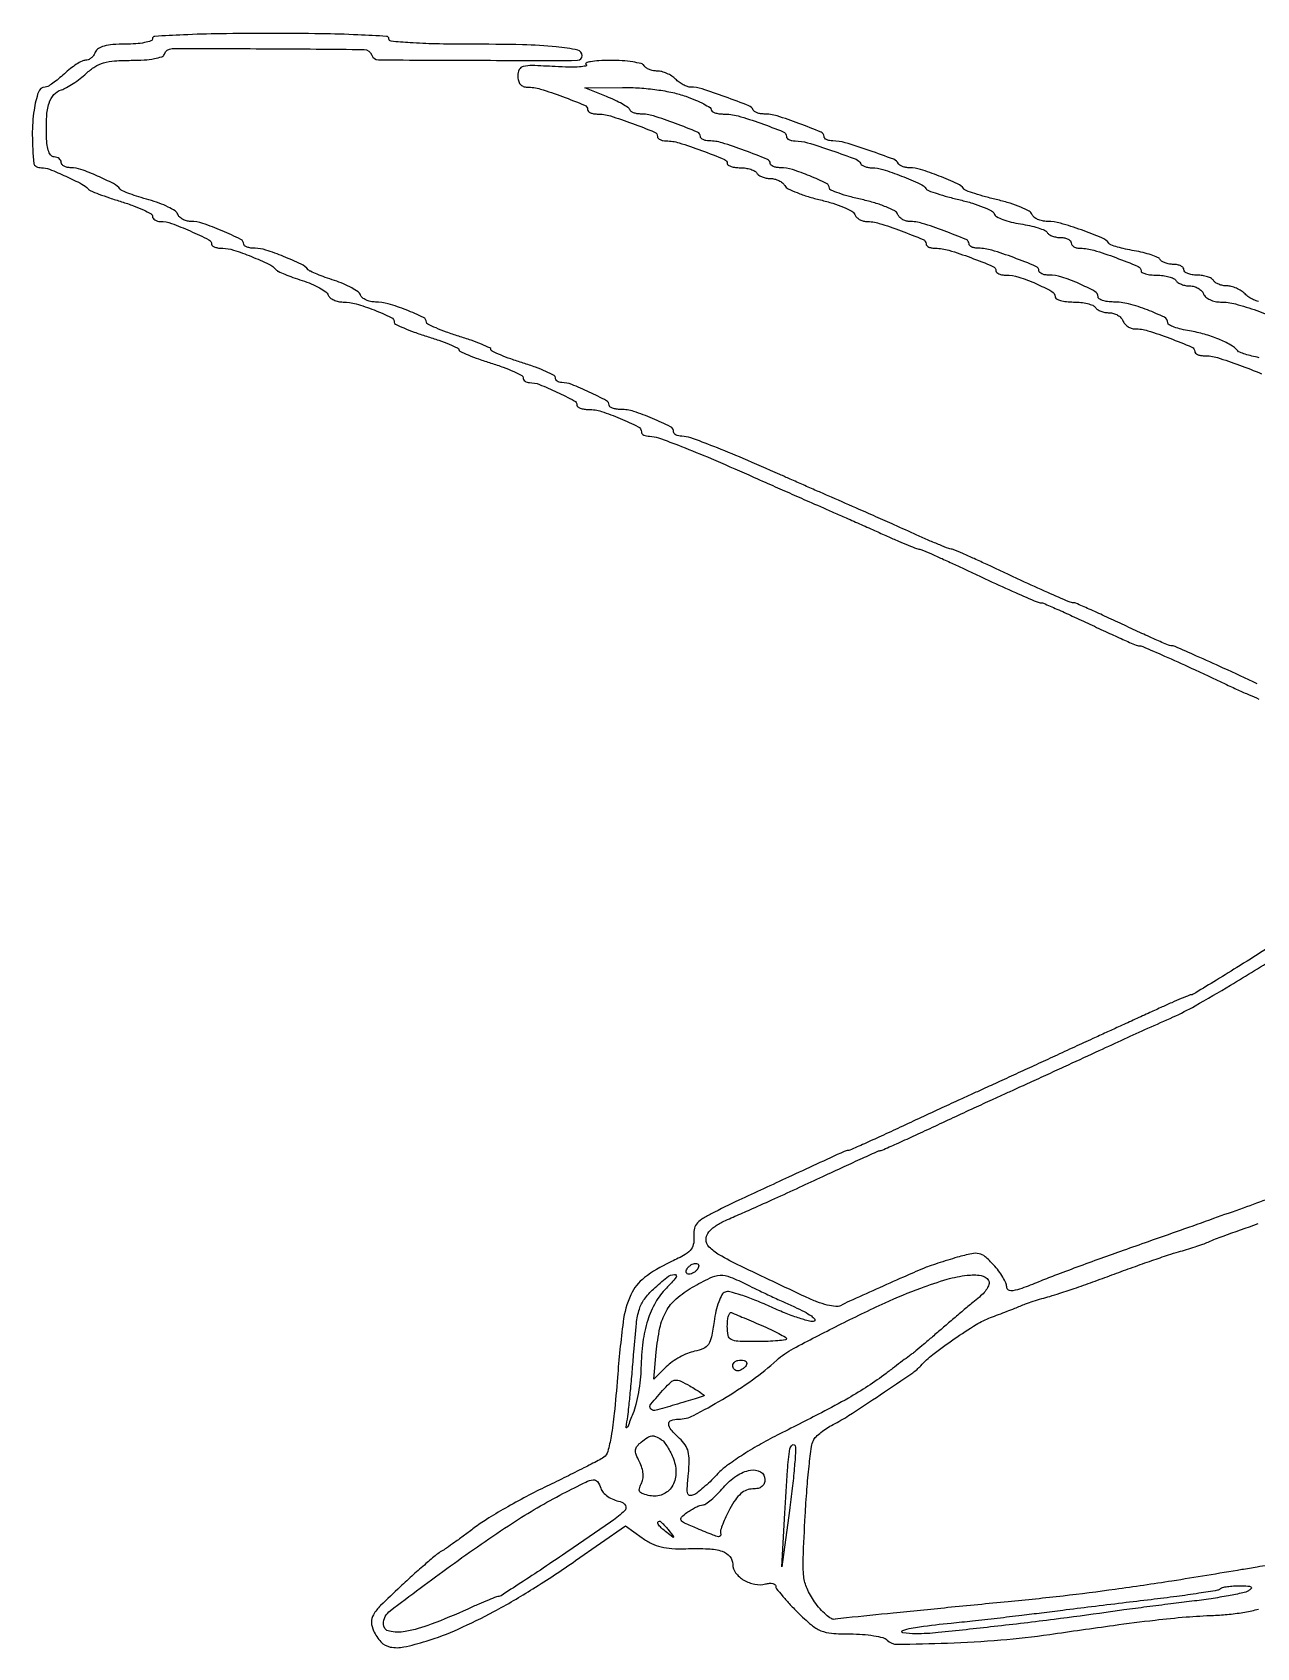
# Model space of a CAD drawing. Extents: x 23 to 201, y 13 to 268.
# Drawn here: x 103.01 to 122.29, y 145.89 to 171.33 of the extents above; entities that cross this region are included whole.
import ezdxf

# ---------------------------------------------------------------- set-up
doc = ezdxf.new("R2010")
doc.units = 0
doc.header["$MEASUREMENT"] = 0

msp = doc.modelspace()

# ---------------------------------------------------------------- linework, layer by layer
for points in [[(122.301395, 161.069614, 0.002042), (121.765656, 161.319523, 0.00426), (121.345903, 161.508923, 0.001984), (121.008312, 161.656203, 0.102206), (120.938618, 161.6706, -0.103254), (120.903442, 161.677942, -0.001312), (120.694025, 161.770005, -0.003769), (120.452102, 161.879304, -0.002454), (120.1743, 162.009, 0.002454), (119.896498, 162.138696, 0.003769), (119.654575, 162.247995, 0.001312), (119.445158, 162.340058, 0.103254), (119.409982, 162.3474, -0.102206), (119.340288, 162.361797, -0.001984), (119.002697, 162.509077, -0.00426), (118.582944, 162.698477, -0.002042), (118.047205, 162.948386, 0.00338), (117.844517, 163.042275, 0.005034), (117.665821, 163.121427, 0.002299), (117.512883, 163.186504, 0.099755), (117.478662, 163.1934, -0.095129), (117.444607, 163.199938, -0.002482), (117.300532, 163.25821, -0.005153), (117.13176, 163.329489, -0.003489), (116.940857, 163.41403, 0.00062), (116.585901, 163.573666, 0.00113), (116.295598, 163.703007, 0.000998), (115.981777, 163.841227, 0.000377), (115.54245, 164.033286, -0.000602), (115.362458, 164.112069, -0.000383), (115.153026, 164.20423, -0.000384), (114.947615, 164.294997, -0.000712), (114.78105, 164.369037, 0.004054), (114.205079, 164.620464, 0.007934), (113.741609, 164.809688, 0.006472), (113.379117, 164.945638, 0.086683), (113.239649, 164.97, -0.050805), (113.190117, 164.975046, -0.07076), (113.148226, 164.990069, -0.090856), (113.120057, 165.01224, -0.182681), (113.1102, 165.038319, 0.283236), (113.059769, 165.120203, 0.015965), (112.777639, 165.251251, 0.023361), (112.482283, 165.361145, 0.077527), (112.278073, 165.393, -0.035505), (112.207956, 165.397985, -0.053855), (112.148778, 165.413069, -0.070389), (112.108182, 165.435126, -0.23745), (112.095, 165.461319, 0.277921), (112.05382, 165.529683, 0.010865), (111.780438, 165.666749, 0.016977), (111.505226, 165.78606, 0.094055), (111.347473, 165.816, -0.074186), (111.309847, 165.821613, -0.088313), (111.277926, 165.837923, -0.100634), (111.256588, 165.862171, -0.13101), (111.249, 165.890633, 0.27747), (111.227182, 165.926922, 0.014463), (111.100105, 165.989759, 0.019463), (110.936384, 166.057322, 0.012566), (110.742123, 166.123283, -0.008966), (110.547779, 166.187714, -0.014183), (110.383929, 166.250593, -0.008092), (110.251943, 166.308111, -0.290295), (110.234523, 166.334783, 0.290295), (110.217103, 166.361454, 0.008092), (110.085117, 166.418972, 0.014183), (109.921267, 166.481851, 0.008966), (109.726923, 166.546283, -0.010453), (109.532593, 166.611352, -0.016381), (109.368729, 166.676187, -0.010587), (109.238821, 166.735876, -0.284125), (109.219323, 166.766615, 0.287073), (109.170381, 166.842851, 0.016161), (108.900977, 166.95951, 0.023893), (108.617308, 167.056215, 0.070309), (108.41362, 167.085, -0.053376), (108.336995, 167.093203, -0.056739), (108.265493, 167.117428, -0.063539), (108.209426, 167.153122, -0.128337), (108.179141, 167.195392, 0.147547), (108.140363, 167.24542, 0.027457), (108.040965, 167.308228, 0.027305), (107.912444, 167.370951, 0.021959), (107.76824, 167.424494, -0.008341), (107.623995, 167.473627, -0.011302), (107.495533, 167.523096, -0.008412), (107.390669, 167.5683, -0.112297), (107.3574, 167.59346, 0.107449), (107.243693, 167.681175, 0.014983), (106.96972, 167.801239, 0.016512), (106.687905, 167.904123, 0.079421), (106.519764, 167.931, -0.034614), (106.451754, 167.935714, -0.052733), (106.39436, 167.949989, -0.068719), (106.354908, 167.970848, -0.241332), (106.3422, 167.995643, 0.286446), (106.294735, 168.071697, 0.012648), (105.999033, 168.207168, 0.019793), (105.69714, 168.322432, 0.081465), (105.504671, 168.354, -0.065756), (105.440405, 168.362488, -0.06199), (105.379154, 168.387414, -0.066473), (105.330001, 168.424243, -0.107562), (105.301453, 168.467749, 0.159349), (105.26009, 168.518643, 0.027266), (105.15032, 168.581172, 0.027346), (105.008262, 168.642677, 0.021384), (104.848252, 168.694136, -0.009173), (104.688291, 168.741303, -0.012637), (104.54658, 168.789899, -0.00931), (104.431268, 168.835189, -0.131751), (104.3964, 168.861964, 0.110892), (104.291909, 168.949259, 0.015878), (104.038477, 169.069604, 0.017227), (103.776972, 169.173184, 0.085881), (103.622002, 169.2, -0.052193), (103.562238, 169.206256, -0.072073), (103.511684, 169.224851, -0.092031), (103.47772, 169.252312, -0.178699), (103.4658, 169.2846, 0.129116), (103.457327, 169.316863, 0.100708), (103.433493, 169.344349, 0.088951), (103.39784, 169.362832, 0.075349), (103.35582, 169.3692, -0.220049), (103.309233, 169.390746, -0.085871), (103.272323, 169.453297, -0.056491), (103.246991, 169.552961, -0.026081), (103.235766, 169.68645, -0.020151), (103.238508, 170.007028, -0.064008), (103.276115, 170.217652, -0.104946), (103.351449, 170.351183, -0.135999), (103.468723, 170.427628, 0.049862), (103.549955, 170.462642, 0.01926), (103.654963, 170.526321, 0.018843), (103.764321, 170.604612, 0.022104), (103.86158, 170.687066, -0.04693), (103.997592, 170.791242, -0.069756), (104.134324, 170.852392, -0.053351), (104.308095, 170.883054, -0.017015), (104.570904, 170.892, 0.016153), (104.771942, 170.898496, 0.030047), (104.933704, 170.91877, 0.033509), (105.05107, 170.948958, 0.236862), (105.091533, 170.989299, -0.322154), (105.212148, 171.076456, -0.001755), (106.724531, 171.074813, -0.001765), (108.236486, 171.062528, -0.317291), (108.3585, 170.974285, 0.318519), (108.461729, 170.899977, 0.001175), (110.028581, 170.89239, 0.001114), (111.598094, 170.891974, 0.413639), (111.672, 170.966025, 0.356865), (111.600363, 171.053613, 0.024863), (111.262731, 171.104631, 0.019794), (110.732077, 171.136866, 0.005272), (109.884825, 171.1458, -0.005042), (109.357126, 171.151122, -0.01174), (108.962156, 171.168372, -0.006659), (108.660748, 171.192671, -0.38701), (108.6264, 171.2304, 0.397047), (108.589637, 171.269397, 0.003385), (108.13995, 171.292889, 0.008109), (107.559719, 171.30984, 0.003247), (106.7652, 171.315, 0.003247), (105.970681, 171.30984, 0.008109), (105.39045, 171.292889, 0.003385), (104.940763, 171.269397, 0.397047), (104.904, 171.2304, -0.323109), (104.8802, 171.197415, -0.03114), (104.778964, 171.170651, -0.030349), (104.641504, 171.151908, -0.018712), (104.478345, 171.1458, 0.017286), (104.279276, 171.138916, 0.048103), (104.141434, 171.115925, 0.075207), (104.051436, 171.076645, 0.162078), (104.003994, 171.0189, -0.066794), (103.977501, 170.970383, -0.06233), (103.938613, 170.929277, -0.066579), (103.893769, 170.901433, -0.106067), (103.849802, 170.892, 0.117142), (103.794828, 170.878941, 0.024618), (103.708259, 170.829872, 0.024543), (103.611205, 170.761464, 0.021094), (103.516095, 170.6805, -0.014872), (103.423316, 170.599508, -0.019205), (103.333276, 170.531128, -0.017247), (103.255314, 170.480425, -0.136369), (103.214202, 170.469, 0.322147), (103.107165, 170.392051, 0.044449), (103.03941, 170.109508, 0.037984), (103.011774, 169.718654, 0.024235), (103.036289, 169.26345, 0.16431), (103.047348, 169.239207, 0.083229), (103.074346, 169.218638, 0.068144), (103.112649, 169.204705, 0.053252), (103.156702, 169.2, -0.095172), (103.283661, 169.175613, -0.012141), (103.540517, 169.065856, -0.011802), (103.792086, 168.943805, -0.101672), (103.8888, 168.865922, 0.123832), (103.924291, 168.839817, 0.006004), (104.061569, 168.785657, 0.009471), (104.228111, 168.725839, 0.006662), (104.41755, 168.664622, -0.014112), (104.603969, 168.601299, -0.021645), (104.761105, 168.535055, -0.017452), (104.881433, 168.472847, -0.271048), (104.904, 168.434277, 0.154958), (104.913722, 168.40366, 0.097744), (104.941106, 168.377581, 0.080097), (104.982018, 168.359981, 0.061681), (105.03032, 168.354, -0.087603), (105.204385, 168.323267, -0.017411), (105.498576, 168.20428, -0.01085), (105.790822, 168.06639, -0.284374), (105.8346, 167.995643, 0.241332), (105.847308, 167.970848, 0.068719), (105.88676, 167.949989, 0.052733), (105.944154, 167.935714, 0.034614), (106.012164, 167.931, -0.079421), (106.180305, 167.904123, -0.016512), (106.46212, 167.801239, -0.014983), (106.736093, 167.681175, -0.107449), (106.8498, 167.59346, 0.112297), (106.883069, 167.5683, 0.008412), (106.987933, 167.523096, 0.011302), (107.116395, 167.473627, 0.008341), (107.26064, 167.424494, -0.021959), (107.404844, 167.370951, -0.027305), (107.533365, 167.308228, -0.027457), (107.632763, 167.24542, -0.147547), (107.671541, 167.195392, 0.128337), (107.701826, 167.153122, 0.063539), (107.757893, 167.117428, 0.056739), (107.829395, 167.093203, 0.053376), (107.90602, 167.085, -0.070309), (108.109708, 167.056215, -0.023893), (108.393377, 166.95951, -0.016161), (108.662781, 166.842851, -0.287073), (108.711723, 166.766615, 0.284125), (108.731221, 166.735876, 0.010587), (108.861129, 166.676187, 0.016381), (109.024993, 166.611352, 0.010453), (109.219323, 166.546283, -0.008966), (109.413667, 166.481851, -0.014183), (109.577517, 166.418972, -0.008092), (109.709503, 166.361454, -0.290295), (109.726923, 166.334783, 0.290295), (109.744343, 166.308111, 0.008092), (109.876329, 166.250593, 0.014183), (110.040179, 166.187714, 0.008966), (110.234523, 166.123283, -0.012566), (110.428784, 166.057322, -0.019463), (110.592505, 165.989759, -0.014463), (110.719582, 165.926922, -0.27747), (110.7414, 165.890633, 0.13101), (110.748988, 165.862171, 0.100634), (110.770326, 165.837923, 0.088313), (110.802247, 165.821613, 0.074186), (110.839873, 165.816, -0.094055), (110.997626, 165.78606, -0.016977), (111.272838, 165.666749, -0.010865), (111.54622, 165.529683, -0.277921), (111.5874, 165.461319, 0.23745), (111.600582, 165.435126, 0.070389), (111.641178, 165.413069, 0.053855), (111.700356, 165.397985, 0.035505), (111.770473, 165.393, -0.077527), (111.974683, 165.361145, -0.023361), (112.270039, 165.251251, -0.015965), (112.552169, 165.120203, -0.283236), (112.6026, 165.038319, 0.182681), (112.612457, 165.01224, 0.090856), (112.640626, 164.990069, 0.07076), (112.682517, 164.975046, 0.050805), (112.732049, 164.97, -0.086655), (112.871958, 164.945569, -0.006594), (113.232461, 164.810309, -0.007857), (113.699887, 164.619348, -0.003757), (114.2946, 164.360108, 0.000349), (114.635743, 164.208626, 0.000528), (114.932985, 164.077262, 0.000509), (115.238422, 163.943032, 0.000295), (115.6059, 163.782241, -0.001065), (115.800075, 163.696922, -0.000597), (116.035849, 163.592389, -0.000595), (116.273856, 163.486187, -0.00097), (116.475557, 163.395426, 0.003823), (116.650244, 163.318018, 0.005584), (116.805358, 163.252745, 0.002883), (116.93739, 163.199799, 0.094179), (116.971062, 163.1934, -0.099755), (117.005283, 163.186504, -0.002299), (117.158221, 163.121427, -0.005034), (117.336917, 163.042275, -0.00338), (117.539605, 162.948386, 0.002042), (118.075344, 162.698477, 0.00426), (118.495097, 162.509077, 0.001984), (118.832688, 162.361797, 0.102206), (118.902382, 162.3474, -0.103254), (118.937558, 162.340058, -0.001312), (119.146975, 162.247995, -0.003769), (119.388898, 162.138696, -0.002454), (119.6667, 162.009, 0.002454), (119.944502, 161.879304, 0.003769), (120.186425, 161.770005, 0.001312), (120.395842, 161.677942, 0.103254), (120.431018, 161.6706, -0.102206), (120.500712, 161.656203, -0.001984), (120.838303, 161.508923, -0.00426), (121.258056, 161.319523, -0.002042), (121.793795, 161.069614, 0.00338), (121.996483, 160.975725, 0.005034), (122.175179, 160.896573, 0.002299), (122.328117, 160.831496, 0.099755)], [(122.320762, 167.093411, -0.038592), (122.242902, 167.121903, -0.037871), (122.16791, 167.163228, -0.051554), (122.108014, 167.2119, 0.053226), (122.047822, 167.26048, 0.038487), (121.97193, 167.301523, 0.039107), (121.892765, 167.329585, 0.065713), (121.82295, 167.3388, -0.048576), (121.758571, 167.345069, -0.047053), (121.695888, 167.363651, -0.050858), (121.64392, 167.390961, -0.108356), (121.6125, 167.4234, 0.130646), (121.578096, 167.455929, 0.045439), (121.514912, 167.483149, 0.041396), (121.436588, 167.501753, 0.037634), (121.353707, 167.508, -0.039081), (121.274631, 167.51419, -0.058208), (121.207861, 167.532851, -0.076538), (121.162375, 167.560216, -0.222681), (121.1472, 167.5926, 0.186414), (121.134724, 167.624899, 0.089706), (121.098964, 167.652349, 0.069539), (121.04583, 167.670958, 0.049547), (120.982993, 167.6772, -0.042985), (120.916637, 167.682915, -0.044439), (120.852999, 167.699889, -0.048576), (120.800997, 167.724788, -0.118956), (120.77105, 167.754439, 0.15305), (120.732384, 167.787908, 0.02109), (120.631848, 167.82662, 0.022583), (120.505212, 167.863066, 0.017366), (120.364207, 167.891699, -0.013024), (120.22358, 167.918986, -0.017591), (120.098162, 167.951396, -0.014694), (119.997328, 167.984526, -0.15146), (119.9628, 168.010636, 0.13985), (119.855265, 168.095866, 0.01266), (119.532032, 168.220116, 0.01629), (119.201966, 168.325514, 0.069238), (118.997239, 168.354, -0.051553), (118.917289, 168.362265, -0.055765), (118.842921, 168.386699, -0.062789), (118.784791, 168.422681, -0.131934), (118.753786, 168.465317, 0.180086), (118.709816, 168.515172, 0.022794), (118.578187, 168.578124, 0.024393), (118.408714, 168.640322, 0.018018), (118.215985, 168.693026, -0.008712), (118.02324, 168.741898, -0.012384), (117.853906, 168.792525, -0.008448), (117.715668, 168.840211, -0.15082), (117.6786, 168.868301, 0.132421), (117.581525, 168.947532, 0.01222), (117.292641, 169.068576, 0.015004), (116.998689, 169.173333, 0.078243), (116.829318, 169.2, -0.038846), (116.769141, 169.204682, -0.045923), (116.713813, 169.218638, -0.052019), (116.670734, 169.239067, -0.152622), (116.6493, 169.26345, 0.200503), (116.576226, 169.332462, 0.006572), (116.190405, 169.472385, 0.011238), (115.813147, 169.594185, 0.072582), (115.615696, 169.623, -0.047692), (115.56338, 169.628002, -0.067685), (115.519154, 169.642942, -0.087855), (115.489345, 169.664961, -0.192145), (115.479, 169.690888, 0.30277), (115.432546, 169.760571, 0.008717), (115.084648, 169.89847, 0.015762), (114.739726, 170.016008, 0.075109), (114.5343, 170.046418, -0.041841), (114.478266, 170.050948, -0.048113), (114.426435, 170.064761, -0.054483), (114.3859, 170.085121, -0.145579), (114.3651, 170.10945, 0.197005), (114.29613, 170.17547, 0.006117), (113.922312, 170.31715, 0.010219), (113.557432, 170.441972, 0.078389), (113.379107, 170.469418, -0.085856), (113.327241, 170.478191, -0.037126), (113.262877, 170.5064, -0.03533), (113.197224, 170.54737, -0.039236), (113.140414, 170.5959, 0.053226), (113.080222, 170.64448, 0.038487), (113.00433, 170.685523, 0.039107), (112.925165, 170.713585, 0.065713), (112.85535, 170.7228, -0.048576), (112.790971, 170.729069, -0.047053), (112.728288, 170.747651, -0.050858), (112.67632, 170.774961, -0.108356), (112.6449, 170.8074, 0.197642), (112.59929, 170.840444, 0.020474), (112.466545, 170.866768, 0.022988), (112.299387, 170.885037, 0.016397), (112.111157, 170.890705, 0.012632), (111.933086, 170.885725, 0.029727), (111.801027, 170.870785, 0.066919), (111.733047, 170.849329, 0.59131), (111.731483, 170.824713, -0.67014), (111.727504, 170.802364, -0.037317), (111.630574, 170.788785, -0.0209), (111.464014, 170.78499, -0.009359), (111.245033, 170.793255, 0.00566), (110.881671, 170.809664, 0.069186), (110.743619, 170.795206, 0.216455), (110.680441, 170.745273, 0.119472), (110.6568, 170.647747, 0.063921), (110.666516, 170.572058, 0.109827), (110.695418, 170.515735, 0.124405), (110.742446, 170.48142, 0.096713), (110.80485, 170.469418, -0.07407), (111.014236, 170.438834, -0.016149), (111.360746, 170.321998, -0.008976), (111.709406, 170.184573, -0.303153), (111.7566, 170.113888, 0.205085), (111.767696, 170.087972, 0.083714), (111.80009, 170.066065, 0.063809), (111.847975, 170.051244, 0.043912), (111.90465, 170.046418, -0.07407), (112.114036, 170.015834, -0.016149), (112.460546, 169.898998, -0.008976), (112.809206, 169.761573, -0.303153), (112.8564, 169.690888, 0.192145), (112.866745, 169.664961, 0.087855), (112.896554, 169.642942, 0.067685), (112.94078, 169.628002, 0.047692), (112.993096, 169.623, -0.074867), (113.196137, 169.592426, -0.014304), (113.550421, 169.472057, -0.007563), (113.911223, 169.331597, -0.305074), (113.9562, 169.264743, 0.264182), (113.970351, 169.23983, 0.058532), (114.016861, 169.219018, 0.046287), (114.08359, 169.204705, 0.029707), (114.162707, 169.2, -0.037634), (114.245588, 169.193753, -0.041396), (114.323912, 169.175149, -0.045439), (114.387096, 169.147929, -0.130646), (114.4215, 169.1154, 0.109294), (114.45304, 169.082958, 0.050681), (114.505428, 169.055651, 0.046829), (114.568706, 169.037069, 0.048048), (114.633789, 169.0308, -0.06185), (114.700011, 169.022577, -0.051553), (114.766665, 168.998239, -0.053661), (114.823804, 168.962389, -0.089049), (114.861446, 168.919953, 0.140751), (114.915563, 168.870226, 0.019987), (115.054658, 168.807522, 0.02145), (115.229658, 168.74549, 0.016791), (115.424185, 168.692869, -0.018023), (115.616914, 168.640225, -0.024401), (115.786387, 168.578078, -0.022804), (115.918014, 168.515163, -0.18014), (115.961986, 168.465317, 0.097418), (115.988688, 168.422787, 0.067099), (116.032986, 168.386822, 0.064395), (116.087371, 168.362578, 0.073566), (116.143701, 168.354418, -0.075408), (116.347998, 168.32406, -0.01565), (116.692475, 168.206319, -0.008643), (117.040158, 168.068283, -0.30266), (117.0864, 167.998888, 0.205085), (117.097496, 167.972972, 0.083714), (117.12989, 167.951065, 0.063809), (117.177775, 167.936244, 0.043912), (117.23445, 167.931418, -0.07407), (117.443836, 167.900834, -0.016149), (117.790346, 167.783998, -0.008976), (118.139006, 167.646573, -0.303153), (118.1862, 167.575888, 0.215965), (118.197966, 167.549917, 0.079207), (118.232868, 167.527942, 0.060236), (118.284241, 167.512974, 0.040819), (118.345068, 167.508, -0.076381), (118.54506, 167.47727, -0.027394), (118.815657, 167.375507, -0.020358), (119.066616, 167.252671, -0.275386), (119.1168, 167.168465, 0.277187), (119.13613, 167.136276, 0.052543), (119.202313, 167.109518, 0.042717), (119.296363, 167.091055, 0.027122), (119.407907, 167.085, -0.026918), (119.523188, 167.078789, -0.033489), (119.628861, 167.060149, -0.035556), (119.712497, 167.033114, -0.159713), (119.7513, 167.0004, 0.112729), (119.783282, 166.967947, 0.049989), (119.837243, 166.940651, 0.045996), (119.902741, 166.922066, 0.046173), (119.970448, 166.9158, -0.069939), (120.037878, 166.906322, -0.063277), (120.102599, 166.878523, -0.066794), (120.154959, 166.837426, -0.101733), (120.186006, 166.7889, 0.086602), (120.215013, 166.74042, 0.066566), (120.261229, 166.6994, 0.066162), (120.316925, 166.671747, 0.08312), (120.373701, 166.662418, -0.075408), (120.577998, 166.63206, -0.01565), (120.922475, 166.514319, -0.008643), (121.270158, 166.376283, -0.30266), (121.3164, 166.306888, 0.205085), (121.327496, 166.280972, 0.083714), (121.35989, 166.259065, 0.063809), (121.407775, 166.244244, 0.043912), (121.46445, 166.239418, -0.07407), (121.673836, 166.208834, -0.016149), (122.020346, 166.091998, -0.008976), (122.369006, 165.954573, -0.303153)], [(122.330957, 166.208017, -0.012624), (122.214718, 166.233736, -0.016446), (122.109865, 166.26342, -0.014102), (122.025036, 166.293139, -0.126898), (121.9932, 166.315753, 0.089366), (121.882363, 166.40757, 0.030416), (121.69363, 166.499378, 0.029058), (121.468026, 166.577619, 0.0293), (121.235495, 166.628922, -0.019454), (121.104404, 166.65515, -0.030012), (120.99389, 166.688898, -0.030053), (120.912518, 166.724893, -0.280594), (120.8934, 166.756277, 0.28659), (120.838391, 166.844366, 0.021962), (120.57037, 166.960998, 0.029186), (120.274443, 167.055195, 0.062535), (120.037068, 167.085, -0.032547), (119.943804, 167.091077, -0.050071), (119.865119, 167.109518, -0.064627), (119.810746, 167.136412, -0.250657), (119.7936, 167.168465, 0.275386), (119.743416, 167.252671, 0.020358), (119.492457, 167.375507, 0.027394), (119.22186, 167.47727, 0.076381), (119.021868, 167.508, -0.040819), (118.961041, 167.512974, -0.060236), (118.909668, 167.527942, -0.079207), (118.874766, 167.549917, -0.215965), (118.863, 167.575888, 0.303153), (118.815806, 167.646573, 0.008976), (118.467146, 167.783998, 0.016149), (118.120636, 167.900834, 0.07407), (117.91125, 167.931418, -0.043912), (117.854575, 167.936244, -0.063809), (117.80669, 167.951065, -0.083714), (117.774296, 167.972972, -0.205085), (117.7632, 167.998888, 0.30266), (117.716958, 168.068283, 0.008643), (117.369275, 168.206319, 0.01565), (117.024798, 168.32406, 0.075408), (116.820501, 168.354418, -0.075675), (116.764074, 168.362834, -0.064873), (116.709403, 168.38782, -0.067065), (116.664689, 168.424887, -0.094855), (116.637483, 168.468714, 0.182963), (116.591944, 168.519771, 0.022949), (116.455133, 168.583288, 0.024556), (116.278959, 168.645539, 0.018063), (116.078531, 168.697665, -0.01145), (115.881155, 168.74622, -0.018153), (115.714861, 168.797736, -0.012578), (115.58427, 168.847171, -0.304896), (115.5636, 168.877916, 0.285935), (115.517536, 168.951879, 0.015353), (115.254811, 169.071126, 0.022854), (114.980732, 169.171072, 0.076141), (114.791868, 169.2, -0.03887), (114.731034, 169.204736, -0.057958), (114.679668, 169.219018, -0.0762), (114.644662, 169.239958, -0.223516), (114.633, 169.264743, 0.305074), (114.588023, 169.331597, 0.007563), (114.227221, 169.472057, 0.014304), (113.872937, 169.592426, 0.074867), (113.669896, 169.623, -0.047692), (113.61758, 169.628002, -0.067685), (113.573354, 169.642942, -0.087855), (113.543545, 169.664961, -0.192145), (113.5332, 169.690888, 0.30277), (113.486746, 169.760571, 0.008717), (113.138848, 169.89847, 0.015762), (112.793926, 170.016008, 0.075109), (112.5885, 170.046418, -0.045516), (112.53247, 170.051362, -0.051489), (112.480635, 170.066372, -0.058495), (112.440233, 170.088527, -0.141944), (112.4193, 170.114932, 0.152843), (112.391132, 170.148946, 0.015372), (112.299979, 170.204214, 0.018162), (112.184365, 170.264109, 0.013483), (112.0527, 170.322073), (111.7143, 170.460281), (112.3065, 170.465059, -0.018875), (112.574818, 170.457094, -0.017941), (112.846386, 170.42894, -0.018797), (113.097029, 170.384166, -0.03246), (113.30055, 170.325806, -0.014011), (113.45454, 170.265693, -0.021277), (113.584357, 170.204142, -0.017069), (113.683774, 170.147295, -0.259936), (113.7024, 170.113888, 0.244898), (113.715957, 170.087868, 0.067472), (113.758315, 170.066065, 0.051872), (113.819839, 170.051206, 0.033895), (113.89275, 170.046418, -0.068236), (114.125411, 170.015039, -0.018291), (114.48198, 169.902036, -0.010487), (114.835403, 169.767206, -0.305333), (114.8868, 169.690888, 0.192145), (114.897145, 169.664961, 0.087855), (114.926954, 169.642942, 0.067685), (114.97118, 169.628002, 0.047692), (115.023496, 169.623, -0.072582), (115.220947, 169.594185, -0.011238), (115.598205, 169.472385, -0.006572), (115.984026, 169.332462, -0.200503), (116.0571, 169.26345, 0.152622), (116.078534, 169.239067, 0.052019), (116.121613, 169.218638, 0.045923), (116.176941, 169.204682, 0.038846), (116.237118, 169.2, -0.078243), (116.406489, 169.173333, -0.015004), (116.700441, 169.068576, -0.01222), (116.989325, 168.947532, -0.132421), (117.0864, 168.868301, 0.15082), (117.123468, 168.840211, 0.008448), (117.261706, 168.792525, 0.012384), (117.43104, 168.741898, 0.008712), (117.623785, 168.693026, -0.016615), (117.816282, 168.640965, -0.022873), (117.985, 168.580695, -0.020606), (118.116557, 168.520354, -0.185366), (118.158228, 168.474069, 0.17933), (118.196207, 168.430879, 0.031928), (118.295603, 168.3852, 0.030975), (118.424901, 168.344492, 0.023564), (118.570621, 168.315564, -0.01756), (118.717073, 168.288314, -0.022936), (118.848549, 168.252641, -0.021458), (118.952877, 168.214118, -0.156405), (118.992921, 168.179912, 0.116326), (119.023499, 168.149321, 0.049196), (119.07595, 168.123615, 0.045103), (119.139924, 168.106101, 0.0443), (119.206393, 168.1002, -0.049547), (119.26923, 168.093958, -0.069539), (119.322364, 168.075349, -0.089706), (119.358124, 168.047899, -0.186414), (119.3706, 168.0156, 0.170804), (119.381946, 167.983356, 0.094555), (119.41409, 167.955974, 0.074948), (119.462015, 167.937529, 0.055208), (119.51865, 167.931418, -0.07407), (119.728036, 167.900834, -0.016149), (120.074546, 167.783998, -0.008976), (120.423206, 167.646573, -0.303153), (120.4704, 167.575888, 0.284133), (120.486606, 167.549672, 0.04931), (120.543487, 167.527942, 0.040832), (120.623865, 167.512921, 0.025789), (120.719207, 167.508, -0.031397), (120.818285, 167.501772, -0.037109), (120.910286, 167.483149, -0.040338), (120.98357, 167.45602, -0.146547), (121.0203, 167.4234, 0.112729), (121.052282, 167.390947, 0.049989), (121.106243, 167.363651, 0.045996), (121.171741, 167.345066, 0.046173), (121.239448, 167.3388, -0.069939), (121.306878, 167.329322, -0.063277), (121.371599, 167.301523, -0.066794), (121.423959, 167.260426, -0.101733), (121.455006, 167.2119, 0.128303), (121.489815, 167.163309, 0.063546), (121.554249, 167.122277, 0.056748), (121.636418, 167.09443, 0.053394), (121.724473, 167.085, -0.065216), (121.958383, 167.05436, -0.020961), (122.293244, 166.949889, -0.012829), (122.618051, 166.823914, -0.302543)], [(127.9575, 158.663846, -0.000003), (128.293844, 158.539134, -0.000003), (128.60469, 158.423872, -0.000003), (128.865431, 158.327186, -0.000027)], [(124.012618, 157.8831, 0.000427), (122.40633, 156.86955, -0.001557), (121.980161, 156.601986, -0.002496), (121.614661, 156.376623, -0.000468), (121.291375, 156.179923, -0.137268), (121.261629, 156.1716, 0.097305), (121.23305, 156.165985, 0.002209), (121.104028, 156.112585, 0.004874), (120.953298, 156.047684, 0.003271), (120.782229, 155.970699, -0.000186), (120.583592, 155.879829, -0.000112), (120.34812, 155.772279, -0.000113), (120.11414, 155.665537, -0.000197), (119.9205, 155.577344, 0.00073), (119.711479, 155.481876, 0.000285), (119.422946, 155.349383, 0.000282), (119.110808, 155.205621, 0.000351), (118.8207, 155.071561, -0.000501), (118.536765, 154.940457, -0.000455), (118.243305, 154.805634, -0.000455), (117.980546, 154.685494, -0.001466), (117.8055, 154.606271, 0.002154), (117.624648, 154.524119, 0.000565), (117.33541, 154.390832, 0.000574), (117.006407, 154.23831, 0.000588), (116.680395, 154.086254, -0.001646), (116.376231, 153.945172, -0.002595), (116.114185, 153.826316, -0.000636), (115.884427, 153.72389, -0.104903), (115.857606, 153.7182, 0.10843), (115.797648, 153.705043, 0.000222), (114.920911, 153.300323, 0.001595), (114.136167, 152.934604, 0.008072), (113.7024, 152.72215, 0.02675), (113.553422, 152.635845, 0.087466), (113.470642, 152.558255, 0.117075), (113.432534, 152.470617, 0.069829), (113.428233, 152.356409, -0.082293), (113.420724, 152.236307, -0.134131), (113.372679, 152.146948, -0.079093), (113.265091, 152.064657, -0.015681), (113.047533, 151.955854, 0.054858), (112.65212, 151.717766, 0.123928), (112.435844, 151.446236, 0.075364), (112.315183, 151.019517, 0.01176), (112.226094, 150.145733, -0.005113), (112.175866, 149.578477, -0.018101), (112.12677, 149.216312, -0.02352), (112.074216, 148.979035, -0.179353), (112.008898, 148.887529, -0.028828), (111.924585, 148.837185, -0.002315), (111.694436, 148.718527, -0.003121), (111.418159, 148.579868, -0.002391), (111.114479, 148.431624, 0.009679), (110.792458, 148.268572, 0.008368), (110.46081, 148.085319, 0.00845), (110.165788, 147.909101, 0.024164), (109.969124, 147.773499, -0.003891), (109.815114, 147.657826, -0.004233), (109.663562, 147.547805, -0.003981), (109.532247, 147.455731, -0.020698), (109.457381, 147.408568, 0.042684), (109.378118, 147.353631, 0.00476), (109.209991, 147.211754, 0.005762), (109.013085, 147.038367, 0.004642), (108.805351, 146.847629, 0.006664), (108.496631, 146.551024, 0.061686), (108.381976, 146.405969, 0.147858), (108.352058, 146.2898, 0.096801), (108.384424, 146.154333, 0.082143), (108.502012, 145.97926, 0.156398), (108.648944, 145.898005, 0.101247), (108.862296, 145.899485, 0.023271), (109.212529, 145.990885, 0.029083), (109.719778, 146.181792, 0.019119), (110.279964, 146.456789, 0.01679), (110.894519, 146.815344, 0.011533), (111.567404, 147.260824), (112.351108, 147.806078), (112.613998, 147.618884, 0.040908), (112.762678, 147.530365, 0.052503), (112.912112, 147.475762, 0.046428), (113.083637, 147.449378, 0.023808), (113.301399, 147.446715, -0.018697), (113.656703, 147.446001, -0.070391), (113.875301, 147.406234, -0.137585), (113.995335, 147.325176, -0.177683), (114.0408, 147.201276, 0.165158), (114.086251, 147.067432, 0.094495), (114.215021, 146.952738, 0.087418), (114.387582, 146.886835, 0.112016), (114.557049, 146.892374, -0.041353), (114.618564, 146.903132, -0.071057), (114.670438, 146.900462, -0.107386), (114.704939, 146.88558, -0.241963), (114.7176, 146.860949, 0.164705), (114.732377, 146.817308, 0.010161), (114.818973, 146.708737, 0.014206), (114.930493, 146.582101, 0.009994), (115.062701, 146.445869, 0.018434), (115.279422, 146.246573, 0.079108), (115.428598, 146.155362, 0.079309), (115.598539, 146.115103, 0.018584), (115.891781, 146.1042, -0.018182), (116.084083, 146.097205, -0.02265), (116.261638, 146.076154, -0.021725), (116.406027, 146.045869, -0.134607), (116.471237, 146.008723, 0.202123), (116.635392, 145.941912, 0.005551), (117.423123, 145.960386, 0.012025), (118.262217, 146.009612, 0.015334), (119.0322, 146.097237, -0.001601), (120.037768, 146.239741, -0.005511), (120.69134, 146.322898, -0.008299), (121.179401, 146.371343, -0.011882), (121.613549, 146.396803, 0.017748), (121.859214, 146.414104, 0.016968), (122.106776, 146.448923, 0.017184), (122.322974, 146.494559, 0.056461)], [(122.874362, 153.09764, 0.000101), (122.49518, 152.962103, 0.000076), (122.0778, 152.812745, -0.0005), (121.612419, 152.646656, -0.00035), (121.087463, 152.460311, -0.000353), (120.584089, 152.282423, -0.000735), (120.19144, 152.144625, 0.002639), (119.837207, 152.018791, 0.002132), (119.458129, 151.880044, 0.002154), (119.109377, 151.748996, 0.005553), (118.85899, 151.650481, -0.007516), (118.592509, 151.546839, -0.049647), (118.454402, 151.51059, -0.161244), (118.384782, 151.521987, -0.279126), (118.3554, 151.570519, 0.10604), (118.341965, 151.633153, 0.028449), (118.294741, 151.723982, 0.027493), (118.227939, 151.82347, 0.025351), (118.148903, 151.917882, 0.027517), (118.015316, 152.046927, 0.127466), (117.919899, 152.094145, 0.10516), (117.804244, 152.093729, 0.015806), (117.577853, 152.037186, 0.005313), (117.425873, 151.992332, 0.004897), (117.270685, 151.943064, 0.004894), (117.133258, 151.896454, 0.016174), (117.0441, 151.861962, 0.003739), (116.728373, 151.725132, 0.001528), (116.301325, 151.534689, 0.000947), (115.880952, 151.344723, 0.014554), (115.73811, 151.274763, -0.151689), (115.663149, 151.260854, -0.032004), (115.53065, 151.285186, -0.029285), (115.368164, 151.33619, -0.019422), (115.18821, 151.412601, -0.001273), (114.167226, 151.896923, -0.020141), (113.827265, 152.076405, -0.068686), (113.672303, 152.197465, -0.193962), (113.621385, 152.3223, -0.147605), (113.648569, 152.41374, -0.082652), (113.728068, 152.499591, -0.049471), (113.871669, 152.589624, -0.014964), (114.105694, 152.697299, 0.004461), (114.350786, 152.803888, 0.001534), (114.70356, 152.962363, 0.001525), (115.091566, 153.139525, 0.001766), (115.45991, 153.310649, -0.001492), (115.795709, 153.466876, -0.002365), (116.08439, 153.598482, -0.000528), (116.338243, 153.712441, -0.105614), (116.365206, 153.7182, 0.104903), (116.392027, 153.72389, 0.000636), (116.621785, 153.826316, 0.002595), (116.883831, 153.945172, 0.001646), (117.187995, 154.086254, -0.000588), (117.514007, 154.23831, -0.000574), (117.84301, 154.390832, -0.000565), (118.132248, 154.524119, -0.002154), (118.3131, 154.606271, 0.001435), (118.488147, 154.685482, 0.000445), (118.750905, 154.805576, 0.000445), (119.044365, 154.940335, 0.00049), (119.3283, 155.071364, -0.000478), (119.813874, 155.295458, -0.000878), (120.209883, 155.476916, -0.000969), (120.578579, 155.644214, -0.000771), (120.977235, 155.823436, 0.023924), (121.32155, 155.997812, 0.0056), (121.88038, 156.323612, 0.004512), (122.637155, 156.785571, 0.001793)], [(123.00345, 147.276204, 0.000052), (122.636292, 147.21453, 0.000052), (122.298577, 147.157728, 0.000137), (122.05665, 147.116944, -0.002668), (120.957989, 146.937444, -0.00495), (120.064276, 146.805374, -0.005569), (119.24368, 146.701697, -0.004754), (118.37655, 146.610285, 0.000579), (117.427672, 146.518261, 0.00078), (116.569129, 146.432642, 0.000385), (115.830302, 146.357224, 0.012879), (115.654043, 146.334493, -0.176672), (115.594033, 146.346391, -0.039988), (115.508435, 146.4082, -0.036688), (115.415575, 146.499819, -0.02852), (115.32835, 146.6118, -0.045879), (115.211321, 146.819536, -0.078559), (115.159425, 147.011105, -0.037047), (115.149948, 147.292249, -0.003709), (115.182073, 147.964044, -0.005531), (115.209557, 148.378203, -0.007672), (115.24398, 148.748605, -0.005057), (115.280615, 149.057293, -0.09104), (115.310866, 149.151793, -0.072593), (115.354342, 149.210635, -0.026916), (115.430875, 149.279917, -0.025997), (115.523763, 149.347631, -0.028448), (115.6205, 149.403154, 0.027902), (115.865716, 149.543544, 0.003697), (116.364982, 149.872897, 0.002295), (116.8776, 150.219946, 0.060708), (117.0018, 150.329094, -0.047036), (117.192799, 150.506406, -0.012538), (117.528829, 150.750985, -0.012351), (117.875629, 150.977899, -0.050439), (118.1016, 151.088145, 0.002485), (118.227367, 151.135209, 0.002078), (118.360423, 151.18639, 0.002096), (118.481717, 151.234213, 0.005735), (118.5669, 151.269349, -0.015527), (118.652164, 151.30258, -0.005849), (118.773377, 151.343948, -0.005787), (118.906434, 151.385928, -0.007012), (119.0322, 151.422094, 0.013331), (119.191785, 151.470178, 0.003239), (119.452556, 151.558274, 0.003319), (119.750375, 151.663257, 0.003298), (120.0474, 151.7724, -0.003298), (120.344425, 151.881543, -0.003319), (120.642244, 151.986526, -0.003239), (120.903015, 152.074622, -0.013331), (121.0626, 152.122706, 0.007689), (121.188366, 152.159057, 0.00633), (121.321423, 152.201592, 0.0064), (121.44262, 152.243765, 0.016889), (121.5279, 152.27797, -0.017651), (121.763115, 152.371895, -0.001899), (122.315849, 152.56793, -0.002291)]]:
    msp.add_lwpolyline(points, format="xyb")
for points in [[(113.4909, 151.857, -0.064269), (113.464627, 151.824638, -0.051777), (113.429122, 151.797251, -0.053414), (113.390242, 151.778621, -0.085235), (113.354014, 151.7724, -0.117858), (113.32597, 151.779104, -0.186277), (113.309624, 151.797251, -0.154201), (113.30801, 151.82465, -0.076764), (113.3217, 151.857, -0.064269), (113.347973, 151.889362, -0.051777), (113.383478, 151.916749, -0.053414), (113.422358, 151.935379, -0.085235), (113.458586, 151.9416, -0.117858), (113.48663, 151.934896, -0.186277), (113.502976, 151.916749, -0.154201), (113.50459, 151.88935, -0.076764)], [(112.995929, 151.550457, 0.067463), (112.825306, 151.326327, 0.052232), (112.702429, 151.044836, 0.044645), (112.626413, 150.701661, 0.028114), (112.596636, 150.2919, -0.022792), (112.585254, 150.108285, -0.016708), (112.556588, 149.906177, -0.016951), (112.51647, 149.716288, -0.035547), (112.470005, 149.5728, -0.000953), (112.386931, 149.368461, -0.17838), (112.371847, 149.351977, -0.608945), (112.363077, 149.358203, -0.001859), (112.388087, 149.5305, 0.011259), (112.406201, 149.674257, 0.002223), (112.431723, 149.932834, 0.002355), (112.458702, 150.234382, 0.002186), (112.483551, 150.543749, -0.007583), (112.524859, 150.996717, -0.048811), (112.571298, 151.221583, -0.083362), (112.650221, 151.377905, -0.046423), (112.792352, 151.537799, -0.019772), (113.004603, 151.720907, -0.15374), (113.125185, 151.767287, -0.647746), (113.14866, 151.722559, -0.029792)], [(114.265455, 151.607122, 0.005242), (114.420119, 151.530557, 0.00254), (114.619416, 151.43573, 0.002519), (114.828009, 151.339054, 0.003624), (115.0137, 151.255749, -0.016444), (115.168377, 151.181538, -0.03666), (115.279355, 151.112958, -0.073343), (115.333033, 151.060572, -0.511499), (115.324058, 151.030979, -0.150989), (115.251654, 151.028733, -0.012885), (115.071731, 151.083302, -0.016129), (114.856748, 151.162386, -0.011789), (114.623252, 151.263408, 0.012673), (114.389565, 151.364022, 0.017312), (114.173998, 151.44188, 0.014178), (113.993841, 151.494392, 0.156683), (113.91981, 151.490274, 0.181446), (113.871579, 151.44751, 0.032392), (113.821436, 151.335723, 0.03132), (113.777343, 151.190236, 0.023748), (113.746799, 151.026261, -0.015196), (113.705675, 150.782401, -0.09568), (113.658145, 150.666191, -0.146984), (113.580069, 150.600441, -0.052706), (113.439769, 150.556624, 0.048328), (113.330123, 150.523429, 0.02833), (113.206368, 150.464074, 0.028127), (113.088203, 150.389977, 0.042293), (112.995284, 150.311575), (112.800095, 150.116386), (112.837764, 150.542543, -0.029663), (112.894366, 150.923576, -0.075258), (112.991902, 151.185067, -0.086448), (113.153004, 151.384405, -0.048933), (113.4063, 151.565551, -0.017712), (113.683449, 151.712532, -0.101307), (113.843917, 151.753553, -0.108405), (114.002517, 151.726717, -0.021646)], [(118.067768, 151.674099, -0.188823), (118.076959, 151.623681, -0.076457), (118.052887, 151.556813, -0.059151), (118.000445, 151.482781, -0.039173), (117.924711, 151.411088, 0.004199), (117.820877, 151.325724, 0.001367), (117.668939, 151.197949, 0.001362), (117.5009, 151.055063, 0.001534), (117.3402, 150.916804, -0.001412), (117.188224, 150.785986, -0.001767), (117.046457, 150.665517, -0.00142), (116.926844, 150.565179, -0.013749), (116.874824, 150.524165, 0.001435), (116.823818, 150.485949, 0.000192), (116.716604, 150.405072, 0.000222), (116.589594, 150.309096, 0.000187), (116.455109, 150.2073, -0.01743), (116.170516, 150.006931, -0.015542), (115.86175, 149.818683, -0.010001), (115.437781, 149.589034, -0.002529), (114.739336, 149.233049, 0.01371), (114.455251, 149.08016, 0.013476), (114.17831, 148.911091, 0.013472), (113.943799, 148.749969, 0.048881), (113.808736, 148.629919, -0.012409), (113.709516, 148.527863, -0.012006), (113.604281, 148.429697, -0.012003), (113.507583, 148.347813, -0.042511), (113.44024, 148.302364, -0.116624), (113.3723, 148.283085, -0.34338), (113.335202, 148.309415, -0.08934), (113.325038, 148.398327, -0.007853), (113.343234, 148.625044, 0.019106), (113.355607, 148.839666, 0.066146), (113.339988, 148.977645, 0.090251), (113.292357, 149.082934, 0.05766), (113.203543, 149.184187, -0.029498), (113.071252, 149.318921, -0.165687), (113.033516, 149.411015, -0.331875), (113.070902, 149.468031, -0.087608), (113.18513, 149.4882, 0.119108), (113.425184, 149.546208, 0.01631), (113.879038, 149.798179, 0.019766), (114.35217, 150.107456, 0.030182), (114.733757, 150.415293, -0.062815), (114.99641, 150.60032, -0.005808), (115.704338, 150.965846, -0.008165), (116.441414, 151.320698, -0.019548), (117.0018, 151.553187, -0.017287), (117.417409, 151.690731, -0.043047), (117.73099, 151.753967, -0.064385), (117.95131, 151.75052, -0.221779)], [(114.487455, 150.9687, -0.008985), (114.640295, 150.900573, -0.014003), (114.769138, 150.835889, -0.008123), (114.872609, 150.778076, -0.265493), (114.886483, 150.754179, -0.377869), (114.870774, 150.736107, -0.008874), (114.750025, 150.72217, -0.015154), (114.599882, 150.712117, -0.009138), (114.4215, 150.708857, -0.008125), (114.121974, 150.713725, -0.11255), (114.017895, 150.74104, -0.229588), (113.969901, 150.805685, -0.046853), (113.9562, 150.951579, -0.025966), (113.960934, 151.042677, -0.048986), (113.975667, 151.114717, -0.076941), (113.997132, 151.15879, -0.355516), (114.022472, 151.1661, 0.000195), (114.066068, 151.147569, 0.000014), (114.186398, 151.096481, 0.00002), (114.329911, 151.035562, 0.000015)], [(114.2523, 150.3342, -0.06081), (114.226395, 150.301839, -0.051032), (114.191989, 150.274451, -0.053229), (114.154719, 150.255801, -0.089642), (114.120407, 150.2496, -0.105429), (114.090033, 150.256077, -0.099231), (114.064185, 150.274451, -0.096318), (114.046859, 150.301905, -0.092995), (114.0408, 150.3342, -0.153634), (114.050954, 150.366465, -0.097988), (114.079544, 150.393949, -0.080552), (114.122262, 150.412494, -0.062283), (114.172693, 150.4188, -0.066118), (114.219361, 150.412602, -0.138808), (114.250483, 150.393949, -0.191142), (114.261432, 150.366318, -0.139169)], [(113.591188, 149.858013, -0.105973), (113.577374, 149.850109, -0.000755), (113.448857, 149.809362, -0.00285), (113.301087, 149.763681, -0.001816), (113.128687, 149.712143, -0.009279), (112.814563, 149.625783, -0.319558), (112.746686, 149.652021, -0.330516), (112.750627, 149.723474, -0.009617), (112.960765, 149.966595, -0.026151), (113.065947, 150.072012, -0.157859), (113.135581, 150.1032, -0.139315), (113.21483, 150.089687, -0.018824), (113.365718, 150.010483, -0.006754), (113.457084, 149.956393, -0.01164), (113.531428, 149.908603, -0.005647), (113.590644, 149.867576, -0.48107)], [(112.914557, 149.167933, -0.085314), (112.959404, 149.127264, -0.025647), (113.012572, 149.051631, -0.024888), (113.064494, 148.959167, -0.024649), (113.107155, 148.861709, -0.098052), (113.146973, 148.626707, -0.136028), (113.084566, 148.423548, -0.157311), (112.935716, 148.300621, -0.142738), (112.736686, 148.28172, -0.029121), (112.629032, 148.308878, -0.157858), (112.580588, 148.34335, -0.223357), (112.570702, 148.392194, -0.062982), (112.599213, 148.466671, 0.07892), (112.625191, 148.541565, 0.063794), (112.629361, 148.626675, 0.056625), (112.611377, 148.719394, 0.041197), (112.571689, 148.816758, -0.026811), (112.521601, 148.930195, -0.112494), (112.511403, 149.00354, -0.147515), (112.535126, 149.063139, -0.058358), (112.598314, 149.125959, -0.020566), (112.701457, 149.20034, -0.113406), (112.765206, 149.224175, -0.13889), (112.826457, 149.215289, -0.03659)], [(114.935173, 148.05), (114.81441, 147.1617), (114.861727, 148.0077, -0.003114), (114.903769, 148.683837, -0.020867), (114.940741, 149.018412, -0.21099), (114.980982, 149.081517, -0.516698), (115.023482, 149.0652, -0.07976), (115.031398, 148.978645, -0.004696), (115.010929, 148.714639, -0.006996), (114.979069, 148.399512, -0.005092)], [(114.5484, 148.53645, -0.09877), (114.535669, 148.472632, -0.130937), (114.499784, 148.425836, -0.109305), (114.43969, 148.397658, -0.055235), (114.356138, 148.3884, 0.09714), (114.259013, 148.369351, 0.082292), (114.169783, 148.314451, 0.062295), (114.083998, 148.218707, 0.028729), (113.996588, 148.075728, 0.01327), (113.934059, 147.951009, 0.017921), (113.884654, 147.83492, 0.015059), (113.850553, 147.737406, 0.15311), (113.85045, 147.695028, -0.187204), (113.847439, 147.651268, -0.340874), (113.817288, 147.635765, -0.050369), (113.730945, 147.660852, -0.003091), (113.482825, 147.762726, -0.007884), (113.281532, 147.850585, -0.143874), (113.229178, 147.895868, -0.350575), (113.233989, 147.942662, -0.040669), (113.319463, 148.016526, -0.023063), (113.387861, 148.061853, -0.023399), (113.45982, 148.100453, -0.023978), (113.525346, 148.127973, -0.082502), (113.57052, 148.136428, 0.151164), (113.618524, 148.152361, 0.020747), (113.702683, 148.217949, 0.02228), (113.798278, 148.306657, 0.017162), (113.894645, 148.411378, -0.067259), (114.09962, 148.593682, -0.101239), (114.320034, 148.684496, -0.181891), (114.479361, 148.657012, -0.266056)], [(111.964903, 148.398474, 0.107989), (112.002828, 148.332614, 0.057545), (112.073958, 148.270453, 0.052192), (112.166733, 148.219895, 0.049359), (112.269708, 148.188488, -0.22208), (112.352425, 148.127611, -0.338522), (112.339402, 148.043473, -0.039615), (112.139922, 147.88043, -0.002119), (111.465154, 147.417014, -0.002028), (111.055694, 147.140776, -0.003225), (110.702835, 146.90808, -0.000741), (110.392358, 146.706849, -0.144387), (110.356929, 146.6964, 0.094147), (110.323028, 146.68996, 0.003027), (110.193184, 146.637867, 0.00574), (110.040514, 146.573488, 0.003944), (109.868829, 146.49714, -0.015505), (109.292253, 146.256547, -0.046786), (108.882336, 146.142745, -0.095926), (108.633819, 146.146217, -0.355301), (108.5418, 146.259364, -0.234566), (108.646763, 146.470792, -0.005092), (109.597454, 147.177159, -0.012274), (110.571577, 147.84973, -0.025533), (111.368342, 148.315154, -0.004109), (111.726486, 148.496811, -0.080779), (111.84415, 148.533206, -0.278021), (111.911616, 148.504397, -0.079553)], [(113.036391, 147.73275, -0.001576), (113.110846, 147.637194, -0.377591), (113.1102, 147.627, -0.377591), (113.100006, 147.626354, -0.001576), (113.00445, 147.700809, -0.017685), (112.915048, 147.776177, -0.065617), (112.867439, 147.832249, -0.241985), (112.864272, 147.864439, -0.307699), (112.888341, 147.8808, -0.184603), (112.906302, 147.873935, -0.013803), (112.945007, 147.83731, -0.017649), (112.989587, 147.789466, -0.012436)], [(122.161086, 146.785324, -0.079151), (122.074225, 146.751427, -0.007314), (121.84726, 146.705544, -0.009283), (121.573243, 146.659557, -0.007152), (121.272786, 146.619234, 0.001573), (120.938547, 146.578169, 0.0011), (120.562017, 146.529863, 0.001109), (120.201357, 146.481973, 0.00231), (119.9205, 146.442723, -0.004754), (119.101755, 146.332381, -0.003124), (118.157248, 146.220209, -0.002179), (117.276278, 146.125047, -0.024388), (116.92425, 146.10585, -0.045533), (116.722436, 146.123105, -0.787599), (116.720158, 146.160878, -0.041497), (116.984223, 146.218217, -0.007633), (117.479961, 146.275783, 0.002084), (117.815733, 146.311003, 0.001315), (118.207427, 146.354781, 0.00132), (118.592298, 146.399852, 0.002427), (118.9053, 146.438886, -0.001323), (119.237503, 146.48106, -0.000536), (119.690505, 146.536859, -0.00053), (120.177964, 146.595847, -0.000674), (120.627937, 146.6492, 0.00365), (121.032174, 146.699571, 0.005652), (121.38034, 146.749548, 0.002032), (121.678428, 146.797024, 0.157123), (121.720687, 146.818687, -0.14153), (121.753574, 146.836833, -0.019983), (121.830444, 146.851063, -0.021467), (121.925133, 146.86058, -0.016776), (122.02845, 146.863027, -0.011356), (122.153684, 146.858947, -0.119224), (122.202445, 146.844257, -0.484706), (122.205739, 146.820568, -0.069174)]]:
    msp.add_lwpolyline(points, format="xyb", close=True)

doc.saveas('drawing.dxf')
